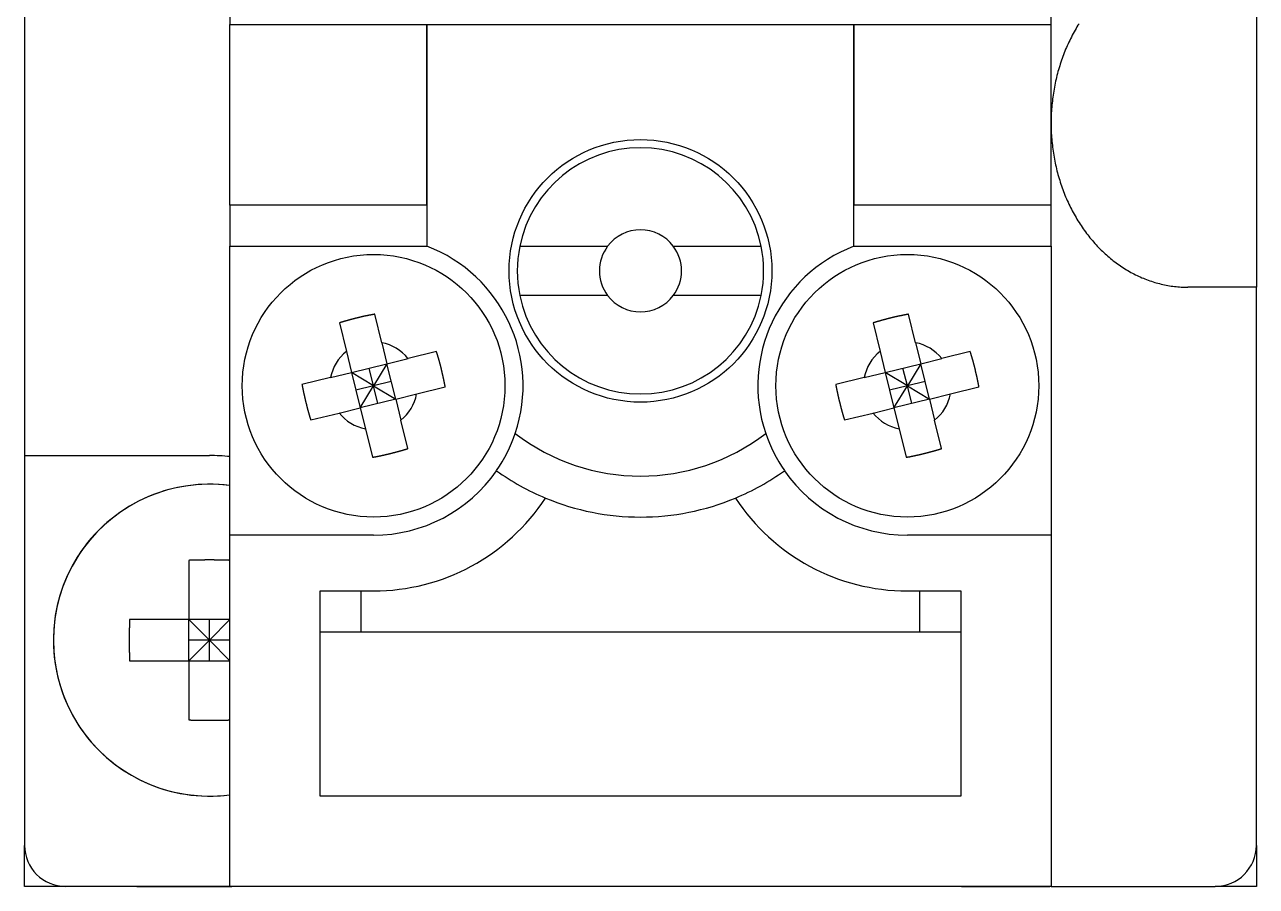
# Model space of a CAD drawing. Extents: x 83 to 239, y 31 to 153.
# Drawn here: x 224.44 to 239.44, y 88.26 to 98.76 of the extents above; entities that cross this region are included whole.
import ezdxf

# ---------------------------------------------------------------- set-up
doc = ezdxf.new("R2010")
doc.units = 0
doc.layers.get('0').update_dxf_attribs({"linetype": 'CONTINUOUS'})

msp = doc.modelspace()

# ---------------------------------------------------------------- linework, layer by layer
at = {"color": 7, "linetype": 'CONTINUOUS'}
for p, q in [((226.937, 115.763), (226.937, 98.763)), ((236.937, 98.763), (236.937, 115.763)), ((224.437, 115.263), (224.437, 93.513)), ((239.437, 99.563), (239.437, 95.563)), ((226.937, 96.563), (226.937, 98.763)), ((226.937, 98.763), (236.937, 98.763)), ((229.337, 96.563), (229.337, 98.763)), ((229.337, 98.763), (229.337, 96.063)), ((234.537, 98.763), (234.537, 96.563)), ((234.537, 96.063), (234.537, 98.763)), ((236.937, 96.563), (236.937, 98.763)), ((229.337, 96.563), (226.937, 96.563)), ((226.937, 96.563), (226.937, 96.063)), ((236.937, 96.563), (234.537, 96.563)), ((236.937, 96.063), (236.937, 96.563)), ((226.937, 92.543), (226.937, 96.063)), ((226.937, 96.063), (229.337, 96.063)), ((230.468, 96.063), (231.537, 96.063)), ((232.337, 96.063), (233.407, 96.063)), ((234.537, 96.063), (236.937, 96.063)), ((236.937, 96.063), (236.937, 92.543)), ((239.437, 95.563), (238.604, 95.563)), ((239.437, 88.763), (239.437, 95.563)), ((231.537, 95.463), (230.468, 95.463)), ((233.407, 95.463), (232.337, 95.463)), ((228.27, 95.129), (228.356, 94.782)), ((228.788, 94.888), (228.702, 95.235)), ((234.77, 95.129), (234.856, 94.782)), ((235.288, 94.888), (235.202, 95.235)), ((228.788, 94.888), (228.85, 94.632)), ((235.288, 94.888), (235.35, 94.632)), ((228.356, 94.782), (228.418, 94.526)), ((228.85, 94.632), (229.106, 94.695)), ((229.453, 94.78), (229.106, 94.695)), ((234.856, 94.782), (234.918, 94.526)), ((235.35, 94.632), (235.606, 94.695)), ((235.953, 94.78), (235.606, 94.695)), ((228.163, 94.464), (228.418, 94.526)), ((228.418, 94.526), (228.85, 94.632)), ((228.418, 94.526), (228.524, 94.094)), ((228.687, 94.363), (228.418, 94.526)), ((228.687, 94.363), (228.634, 94.579)), ((228.85, 94.632), (228.687, 94.363)), ((228.956, 94.2), (228.85, 94.632)), ((234.663, 94.464), (234.918, 94.526)), ((234.918, 94.526), (235.35, 94.632)), ((234.918, 94.526), (235.024, 94.094)), ((235.187, 94.363), (234.918, 94.526)), ((235.187, 94.363), (235.134, 94.579)), ((235.35, 94.632), (235.187, 94.363)), ((235.456, 94.2), (235.35, 94.632)), ((228.163, 94.464), (227.815, 94.378)), ((228.687, 94.363), (228.471, 94.31)), ((228.524, 94.094), (228.687, 94.363)), ((228.903, 94.416), (228.687, 94.363)), ((228.74, 94.147), (228.687, 94.363)), ((228.687, 94.363), (228.956, 94.2)), ((234.663, 94.464), (234.315, 94.378)), ((235.187, 94.363), (234.971, 94.31)), ((235.024, 94.094), (235.187, 94.363)), ((235.403, 94.416), (235.187, 94.363)), ((235.187, 94.363), (235.456, 94.2)), ((235.24, 94.147), (235.187, 94.363)), ((228.956, 94.2), (228.524, 94.094)), ((228.956, 94.2), (229.212, 94.263)), ((228.956, 94.2), (229.019, 93.945)), ((229.212, 94.263), (229.559, 94.348)), ((235.456, 94.2), (235.024, 94.094)), ((235.456, 94.2), (235.712, 94.263)), ((235.456, 94.2), (235.519, 93.945)), ((235.712, 94.263), (236.059, 94.348)), ((228.269, 94.031), (228.524, 94.094)), ((228.524, 94.094), (228.587, 93.839)), ((234.769, 94.031), (235.024, 94.094)), ((235.024, 94.094), (235.087, 93.839)), ((227.921, 93.946), (228.269, 94.031)), ((229.104, 93.597), (229.019, 93.945)), ((234.421, 93.946), (234.769, 94.031)), ((235.604, 93.597), (235.519, 93.945)), ((228.587, 93.839), (228.672, 93.491)), ((235.087, 93.839), (235.172, 93.491)), ((224.437, 93.513), (224.437, 88.763)), ((224.437, 93.513), (226.687, 93.513)), ((226.937, 88.263), (226.937, 92.543)), ((228.687, 92.543), (226.937, 92.543)), ((236.937, 92.543), (235.187, 92.543)), ((236.937, 92.543), (236.937, 88.263)), ((226.435, 92.235), (226.435, 91.516)), ((228.037, 91.863), (228.687, 91.863)), ((228.037, 89.363), (228.037, 91.863)), ((228.537, 91.363), (228.537, 91.863)), ((235.187, 91.863), (235.837, 91.863)), ((235.337, 91.863), (235.337, 91.363)), ((235.837, 91.863), (235.837, 89.363)), ((226.435, 91.516), (225.716, 91.516)), ((226.435, 91.011), (226.435, 91.516)), ((226.937, 91.516), (226.435, 91.516)), ((226.435, 91.516), (226.687, 91.263)), ((226.687, 91.263), (226.687, 91.516)), ((226.937, 91.513), (226.687, 91.263)), ((228.037, 91.363), (235.837, 91.363)), ((226.687, 91.263), (226.435, 91.011)), ((226.687, 91.263), (226.435, 91.263)), ((226.687, 91.011), (226.687, 91.263)), ((226.937, 91.013), (226.687, 91.263)), ((226.937, 91.263), (226.687, 91.263)), ((225.716, 91.011), (226.435, 91.011)), ((226.435, 91.011), (226.937, 91.011)), ((226.435, 91.011), (226.435, 90.291)), ((235.837, 89.363), (228.037, 89.363)), ((224.437, 88.263), (224.437, 88.763)), ((239.437, 88.763), (239.437, 88.263)), ((224.937, 88.263), (224.437, 88.263)), ((226.937, 88.263), (224.937, 88.263)), ((225.803, 88.263), (226.367, 88.263)), ((225.839, 88.263), (225.901, 88.263)), ((225.901, 88.263), (226.366, 88.263)), ((226.366, 88.263), (226.847, 88.263)), ((226.367, 88.263), (226.961, 88.263)), ((226.847, 88.263), (226.917, 88.263)), ((236.937, 88.263), (226.937, 88.263)), ((235.848, 88.263), (235.91, 88.263)), ((235.91, 88.263), (236.373, 88.263)), ((236.373, 88.263), (236.852, 88.263)), ((236.852, 88.263), (236.922, 88.263)), ((236.937, 88.263), (238.937, 88.263)), ((239.437, 88.263), (238.937, 88.263))]:
    msp.add_line(p, q, dxfattribs=at)
for points in [[(237.278, 98.774, 0), (237.265, 98.755, 0), (237.253, 98.735, 0), (237.241, 98.715, 0), (237.23, 98.695, 0), (237.218, 98.674, 0), (237.207, 98.654, 0), (237.196, 98.633, 0), (237.185, 98.612, 0), (237.174, 98.591, 0), (237.164, 98.57, 0), (237.154, 98.549, 0), (237.144, 98.528, 0), (237.134, 98.506, 0), (237.125, 98.484, 0), (237.115, 98.463, 0), (237.106, 98.441, 0), (237.097, 98.418, 0), (237.089, 98.396, 0), (237.08, 98.374, 0), (237.072, 98.351, 0), (237.064, 98.329, 0), (237.057, 98.306, 0), (237.049, 98.283, 0), (237.042, 98.26, 0), (237.035, 98.237, 0), (237.028, 98.214, 0), (237.021, 98.191, 0), (237.015, 98.167, 0), (237.009, 98.144, 0), (237.003, 98.12, 0), (236.998, 98.097, 0), (236.992, 98.073, 0), (236.987, 98.049, 0), (236.982, 98.025, 0), (236.978, 98.001, 0), (236.973, 97.978, 0), (236.969, 97.953, 0), (236.966, 97.929, 0), (236.962, 97.905, 0), (236.959, 97.881, 0), (236.955, 97.857, 0), (236.953, 97.832, 0), (236.95, 97.808, 0), (236.948, 97.784, 0), (236.945, 97.759, 0), (236.943, 97.735, 0), (236.942, 97.71, 0), (236.94, 97.686, 0), (236.939, 97.661, 0), (236.938, 97.637, 0), (236.938, 97.612, 0), (236.937, 97.588, 0), (236.937, 97.563, 0)], [(236.937, 97.563, 0), (236.937, 97.539, 0), (236.938, 97.514, 0), (236.938, 97.49, 0), (236.939, 97.465, 0), (236.94, 97.441, 0), (236.942, 97.416, 0), (236.943, 97.392, 0), (236.945, 97.367, 0), (236.948, 97.343, 0), (236.95, 97.318, 0), (236.953, 97.294, 0), (236.955, 97.27, 0), (236.959, 97.246, 0), (236.962, 97.221, 0), (236.966, 97.197, 0), (236.969, 97.173, 0), (236.973, 97.149, 0), (236.978, 97.125, 0), (236.982, 97.101, 0), (236.987, 97.077, 0), (236.992, 97.053, 0), (236.998, 97.03, 0), (237.003, 97.006, 0), (237.009, 96.983, 0), (237.015, 96.959, 0), (237.021, 96.936, 0), (237.028, 96.913, 0), (237.035, 96.889, 0), (237.042, 96.866, 0), (237.049, 96.843, 0), (237.057, 96.821, 0), (237.064, 96.798, 0), (237.072, 96.775, 0), (237.08, 96.753, 0), (237.089, 96.73, 0), (237.097, 96.708, 0), (237.106, 96.686, 0), (237.115, 96.664, 0), (237.125, 96.642, 0), (237.134, 96.62, 0), (237.144, 96.599, 0), (237.154, 96.577, 0), (237.164, 96.556, 0), (237.174, 96.535, 0), (237.185, 96.514, 0), (237.196, 96.493, 0), (237.207, 96.473, 0), (237.218, 96.452, 0), (237.23, 96.432, 0), (237.241, 96.412, 0), (237.253, 96.392, 0), (237.265, 96.372, 0), (237.278, 96.352, 0), (237.29, 96.333, 0), (237.303, 96.314, 0), (237.316, 96.294, 0), (237.329, 96.276, 0), (237.342, 96.257, 0), (237.355, 96.238, 0), (237.369, 96.22, 0), (237.383, 96.202, 0), (237.397, 96.184, 0), (237.411, 96.166, 0), (237.426, 96.149, 0), (237.44, 96.132, 0), (237.455, 96.115, 0), (237.47, 96.098, 0), (237.485, 96.081, 0), (237.5, 96.065, 0), (237.515, 96.049, 0), (237.531, 96.033, 0), (237.547, 96.017, 0), (237.563, 96.002, 0), (237.579, 95.987, 0), (237.595, 95.972, 0), (237.611, 95.957, 0), (237.628, 95.942, 0), (237.644, 95.928, 0), (237.661, 95.914, 0), (237.678, 95.9, 0), (237.695, 95.887, 0), (237.712, 95.874, 0), (237.73, 95.861, 0), (237.747, 95.848, 0), (237.765, 95.835, 0), (237.783, 95.823, 0), (237.8, 95.811, 0), (237.818, 95.799, 0), (237.836, 95.788, 0), (237.855, 95.777, 0), (237.873, 95.766, 0), (237.891, 95.755, 0), (237.91, 95.745, 0), (237.929, 95.735, 0), (237.947, 95.725, 0), (237.966, 95.716, 0), (237.985, 95.706, 0), (238.004, 95.697, 0), (238.023, 95.689, 0), (238.043, 95.68, 0), (238.062, 95.672, 0), (238.081, 95.664, 0), (238.101, 95.657, 0), (238.12, 95.649, 0), (238.14, 95.642, 0), (238.159, 95.636, 0), (238.179, 95.629, 0), (238.199, 95.623, 0), (238.219, 95.617, 0), (238.239, 95.612, 0), (238.259, 95.607, 0), (238.279, 95.602, 0), (238.299, 95.597, 0), (238.319, 95.593, 0), (238.339, 95.589, 0), (238.359, 95.585, 0), (238.38, 95.581, 0), (238.4, 95.578, 0), (238.42, 95.575, 0), (238.441, 95.573, 0), (238.461, 95.571, 0), (238.481, 95.569, 0), (238.502, 95.567, 0), (238.522, 95.566, 0), (238.543, 95.565, 0), (238.563, 95.564, 0), (238.584, 95.563, 0), (238.604, 95.563, 0)], [(228.703, 95.235, 0), (228.7, 95.235, 0), (228.696, 95.234, 0), (228.693, 95.234, 0), (228.689, 95.233, 0), (228.686, 95.232, 0), (228.683, 95.232, 0), (228.679, 95.231, 0), (228.676, 95.23, 0), (228.672, 95.23, 0), (228.669, 95.229, 0), (228.665, 95.228, 0), (228.662, 95.228, 0), (228.659, 95.227, 0), (228.655, 95.226, 0), (228.652, 95.226, 0), (228.648, 95.225, 0), (228.645, 95.224, 0), (228.642, 95.224, 0), (228.638, 95.223, 0), (228.635, 95.222, 0), (228.631, 95.222, 0), (228.628, 95.221, 0), (228.624, 95.22, 0), (228.621, 95.219, 0), (228.618, 95.219, 0), (228.614, 95.218, 0), (228.611, 95.217, 0), (228.607, 95.217, 0), (228.604, 95.216, 0), (228.601, 95.215, 0), (228.597, 95.215, 0), (228.594, 95.214, 0), (228.59, 95.213, 0), (228.587, 95.212, 0), (228.584, 95.212, 0), (228.58, 95.211, 0), (228.577, 95.21, 0), (228.573, 95.209, 0), (228.57, 95.209, 0), (228.567, 95.208, 0), (228.563, 95.207, 0), (228.56, 95.206, 0), (228.556, 95.206, 0), (228.553, 95.205, 0), (228.55, 95.204, 0), (228.546, 95.203, 0), (228.543, 95.203, 0), (228.539, 95.202, 0), (228.536, 95.201, 0), (228.533, 95.2, 0), (228.529, 95.199, 0), (228.526, 95.199, 0), (228.522, 95.198, 0), (228.519, 95.197, 0), (228.516, 95.196, 0), (228.512, 95.195, 0), (228.509, 95.195, 0), (228.505, 95.194, 0), (228.502, 95.193, 0), (228.499, 95.192, 0), (228.495, 95.191, 0), (228.492, 95.191, 0), (228.488, 95.19, 0), (228.485, 95.189, 0), (228.482, 95.188, 0), (228.478, 95.187, 0), (228.475, 95.186, 0), (228.472, 95.186, 0), (228.468, 95.185, 0), (228.465, 95.184, 0), (228.461, 95.183, 0), (228.458, 95.182, 0), (228.455, 95.181, 0), (228.451, 95.18, 0), (228.448, 95.18, 0), (228.444, 95.179, 0), (228.441, 95.178, 0), (228.438, 95.177, 0), (228.434, 95.176, 0), (228.431, 95.175, 0), (228.428, 95.174, 0), (228.424, 95.173, 0), (228.421, 95.172, 0), (228.418, 95.172, 0), (228.414, 95.171, 0), (228.411, 95.17, 0), (228.407, 95.169, 0), (228.404, 95.168, 0), (228.401, 95.167, 0), (228.397, 95.166, 0), (228.394, 95.165, 0), (228.391, 95.164, 0), (228.387, 95.163, 0), (228.384, 95.162, 0), (228.381, 95.162, 0), (228.377, 95.161, 0), (228.374, 95.16, 0), (228.37, 95.159, 0), (228.367, 95.158, 0), (228.364, 95.157, 0), (228.36, 95.156, 0), (228.357, 95.155, 0), (228.354, 95.154, 0), (228.35, 95.153, 0), (228.347, 95.152, 0), (228.344, 95.151, 0), (228.34, 95.15, 0), (228.337, 95.149, 0), (228.334, 95.148, 0), (228.33, 95.147, 0), (228.327, 95.146, 0), (228.324, 95.145, 0), (228.32, 95.144, 0), (228.317, 95.143, 0), (228.314, 95.142, 0), (228.31, 95.141, 0), (228.307, 95.14, 0), (228.304, 95.139, 0), (228.3, 95.138, 0), (228.297, 95.137, 0), (228.294, 95.136, 0), (228.29, 95.135, 0), (228.287, 95.134, 0), (228.284, 95.133, 0), (228.28, 95.132, 0), (228.277, 95.131, 0), (228.274, 95.13, 0), (228.27, 95.129, 0)], [(235.203, 95.235, 0), (235.2, 95.235, 0), (235.196, 95.234, 0), (235.193, 95.234, 0), (235.189, 95.233, 0), (235.186, 95.232, 0), (235.183, 95.232, 0), (235.179, 95.231, 0), (235.176, 95.23, 0), (235.172, 95.23, 0), (235.169, 95.229, 0), (235.165, 95.228, 0), (235.162, 95.228, 0), (235.159, 95.227, 0), (235.155, 95.226, 0), (235.152, 95.226, 0), (235.148, 95.225, 0), (235.145, 95.224, 0), (235.142, 95.224, 0), (235.138, 95.223, 0), (235.135, 95.222, 0), (235.131, 95.222, 0), (235.128, 95.221, 0), (235.124, 95.22, 0), (235.121, 95.219, 0), (235.118, 95.219, 0), (235.114, 95.218, 0), (235.111, 95.217, 0), (235.107, 95.217, 0), (235.104, 95.216, 0), (235.101, 95.215, 0), (235.097, 95.215, 0), (235.094, 95.214, 0), (235.09, 95.213, 0), (235.087, 95.212, 0), (235.084, 95.212, 0), (235.08, 95.211, 0), (235.077, 95.21, 0), (235.073, 95.209, 0), (235.07, 95.209, 0), (235.067, 95.208, 0), (235.063, 95.207, 0), (235.06, 95.206, 0), (235.056, 95.206, 0), (235.053, 95.205, 0), (235.05, 95.204, 0), (235.046, 95.203, 0), (235.043, 95.203, 0), (235.039, 95.202, 0), (235.036, 95.201, 0), (235.033, 95.2, 0), (235.029, 95.199, 0), (235.026, 95.199, 0), (235.022, 95.198, 0), (235.019, 95.197, 0), (235.016, 95.196, 0), (235.012, 95.195, 0), (235.009, 95.195, 0), (235.005, 95.194, 0), (235.002, 95.193, 0), (234.999, 95.192, 0), (234.995, 95.191, 0), (234.992, 95.191, 0), (234.988, 95.19, 0), (234.985, 95.189, 0), (234.982, 95.188, 0), (234.978, 95.187, 0), (234.975, 95.186, 0), (234.972, 95.186, 0), (234.968, 95.185, 0), (234.965, 95.184, 0), (234.961, 95.183, 0), (234.958, 95.182, 0), (234.955, 95.181, 0), (234.951, 95.18, 0), (234.948, 95.18, 0), (234.944, 95.179, 0), (234.941, 95.178, 0), (234.938, 95.177, 0), (234.934, 95.176, 0), (234.931, 95.175, 0), (234.928, 95.174, 0), (234.924, 95.173, 0), (234.921, 95.172, 0), (234.918, 95.172, 0), (234.914, 95.171, 0), (234.911, 95.17, 0), (234.907, 95.169, 0), (234.904, 95.168, 0), (234.901, 95.167, 0), (234.897, 95.166, 0), (234.894, 95.165, 0), (234.891, 95.164, 0), (234.887, 95.163, 0), (234.884, 95.162, 0), (234.881, 95.162, 0), (234.877, 95.161, 0), (234.874, 95.16, 0), (234.87, 95.159, 0), (234.867, 95.158, 0), (234.864, 95.157, 0), (234.86, 95.156, 0), (234.857, 95.155, 0), (234.854, 95.154, 0), (234.85, 95.153, 0), (234.847, 95.152, 0), (234.844, 95.151, 0), (234.84, 95.15, 0), (234.837, 95.149, 0), (234.834, 95.148, 0), (234.83, 95.147, 0), (234.827, 95.146, 0), (234.824, 95.145, 0), (234.82, 95.144, 0), (234.817, 95.143, 0), (234.814, 95.142, 0), (234.81, 95.141, 0), (234.807, 95.14, 0), (234.804, 95.139, 0), (234.8, 95.138, 0), (234.797, 95.137, 0), (234.794, 95.136, 0), (234.79, 95.135, 0), (234.787, 95.134, 0), (234.784, 95.133, 0), (234.78, 95.132, 0), (234.777, 95.131, 0), (234.774, 95.13, 0), (234.77, 95.129, 0)], [(229.559, 94.347, 0), (229.559, 94.351, 0), (229.558, 94.354, 0), (229.558, 94.358, 0), (229.557, 94.361, 0), (229.556, 94.365, 0), (229.556, 94.368, 0), (229.555, 94.371, 0), (229.554, 94.375, 0), (229.554, 94.378, 0), (229.553, 94.382, 0), (229.552, 94.385, 0), (229.552, 94.389, 0), (229.551, 94.392, 0), (229.55, 94.395, 0), (229.55, 94.399, 0), (229.549, 94.402, 0), (229.548, 94.406, 0), (229.548, 94.409, 0), (229.547, 94.412, 0), (229.546, 94.416, 0), (229.546, 94.419, 0), (229.545, 94.423, 0), (229.544, 94.426, 0), (229.544, 94.43, 0), (229.543, 94.433, 0), (229.542, 94.436, 0), (229.541, 94.44, 0), (229.541, 94.443, 0), (229.54, 94.447, 0), (229.539, 94.45, 0), (229.539, 94.453, 0), (229.538, 94.457, 0), (229.537, 94.46, 0), (229.536, 94.464, 0), (229.536, 94.467, 0), (229.535, 94.47, 0), (229.534, 94.474, 0), (229.533, 94.477, 0), (229.533, 94.481, 0), (229.532, 94.484, 0), (229.531, 94.487, 0), (229.53, 94.491, 0), (229.53, 94.494, 0), (229.529, 94.498, 0), (229.528, 94.501, 0), (229.527, 94.504, 0), (229.527, 94.508, 0), (229.526, 94.511, 0), (229.525, 94.515, 0), (229.524, 94.518, 0), (229.523, 94.521, 0), (229.523, 94.525, 0), (229.522, 94.528, 0), (229.521, 94.532, 0), (229.52, 94.535, 0), (229.519, 94.538, 0), (229.519, 94.542, 0), (229.518, 94.545, 0), (229.517, 94.549, 0), (229.516, 94.552, 0), (229.515, 94.555, 0), (229.515, 94.559, 0), (229.514, 94.562, 0), (229.513, 94.566, 0), (229.512, 94.569, 0), (229.511, 94.572, 0), (229.51, 94.576, 0), (229.51, 94.579, 0), (229.509, 94.582, 0), (229.508, 94.586, 0), (229.507, 94.589, 0), (229.506, 94.593, 0), (229.505, 94.596, 0), (229.504, 94.599, 0), (229.504, 94.603, 0), (229.503, 94.606, 0), (229.502, 94.609, 0), (229.501, 94.613, 0), (229.5, 94.616, 0), (229.499, 94.62, 0), (229.498, 94.623, 0), (229.497, 94.626, 0), (229.497, 94.63, 0), (229.496, 94.633, 0), (229.495, 94.636, 0), (229.494, 94.64, 0), (229.493, 94.643, 0), (229.492, 94.647, 0), (229.491, 94.65, 0), (229.49, 94.653, 0), (229.489, 94.657, 0), (229.488, 94.66, 0), (229.488, 94.663, 0), (229.487, 94.667, 0), (229.486, 94.67, 0), (229.485, 94.673, 0), (229.484, 94.677, 0), (229.483, 94.68, 0), (229.482, 94.683, 0), (229.481, 94.687, 0), (229.48, 94.69, 0), (229.479, 94.694, 0), (229.478, 94.697, 0), (229.477, 94.7, 0), (229.476, 94.704, 0), (229.475, 94.707, 0), (229.474, 94.71, 0), (229.473, 94.714, 0), (229.472, 94.717, 0), (229.471, 94.72, 0), (229.47, 94.724, 0), (229.469, 94.727, 0), (229.468, 94.73, 0), (229.467, 94.734, 0), (229.466, 94.737, 0), (229.465, 94.74, 0), (229.464, 94.744, 0), (229.463, 94.747, 0), (229.462, 94.75, 0), (229.461, 94.754, 0), (229.46, 94.757, 0), (229.459, 94.76, 0), (229.458, 94.764, 0), (229.457, 94.767, 0), (229.456, 94.77, 0), (229.455, 94.774, 0), (229.454, 94.777, 0), (229.453, 94.78, 0)], [(236.059, 94.347, 0), (236.059, 94.351, 0), (236.058, 94.354, 0), (236.058, 94.358, 0), (236.057, 94.361, 0), (236.056, 94.365, 0), (236.056, 94.368, 0), (236.055, 94.371, 0), (236.054, 94.375, 0), (236.054, 94.378, 0), (236.053, 94.382, 0), (236.052, 94.385, 0), (236.052, 94.389, 0), (236.051, 94.392, 0), (236.05, 94.395, 0), (236.05, 94.399, 0), (236.049, 94.402, 0), (236.048, 94.406, 0), (236.048, 94.409, 0), (236.047, 94.412, 0), (236.046, 94.416, 0), (236.046, 94.419, 0), (236.045, 94.423, 0), (236.044, 94.426, 0), (236.044, 94.43, 0), (236.043, 94.433, 0), (236.042, 94.436, 0), (236.041, 94.44, 0), (236.041, 94.443, 0), (236.04, 94.447, 0), (236.039, 94.45, 0), (236.039, 94.453, 0), (236.038, 94.457, 0), (236.037, 94.46, 0), (236.036, 94.464, 0), (236.036, 94.467, 0), (236.035, 94.47, 0), (236.034, 94.474, 0), (236.033, 94.477, 0), (236.033, 94.481, 0), (236.032, 94.484, 0), (236.031, 94.487, 0), (236.03, 94.491, 0), (236.03, 94.494, 0), (236.029, 94.498, 0), (236.028, 94.501, 0), (236.027, 94.504, 0), (236.027, 94.508, 0), (236.026, 94.511, 0), (236.025, 94.515, 0), (236.024, 94.518, 0), (236.023, 94.521, 0), (236.023, 94.525, 0), (236.022, 94.528, 0), (236.021, 94.532, 0), (236.02, 94.535, 0), (236.019, 94.538, 0), (236.019, 94.542, 0), (236.018, 94.545, 0), (236.017, 94.549, 0), (236.016, 94.552, 0), (236.015, 94.555, 0), (236.015, 94.559, 0), (236.014, 94.562, 0), (236.013, 94.566, 0), (236.012, 94.569, 0), (236.011, 94.572, 0), (236.01, 94.576, 0), (236.01, 94.579, 0), (236.009, 94.582, 0), (236.008, 94.586, 0), (236.007, 94.589, 0), (236.006, 94.593, 0), (236.005, 94.596, 0), (236.004, 94.599, 0), (236.004, 94.603, 0), (236.003, 94.606, 0), (236.002, 94.609, 0), (236.001, 94.613, 0), (236, 94.616, 0), (235.999, 94.62, 0), (235.998, 94.623, 0), (235.997, 94.626, 0), (235.997, 94.63, 0), (235.996, 94.633, 0), (235.995, 94.636, 0), (235.994, 94.64, 0), (235.993, 94.643, 0), (235.992, 94.647, 0), (235.991, 94.65, 0), (235.99, 94.653, 0), (235.989, 94.657, 0), (235.988, 94.66, 0), (235.988, 94.663, 0), (235.987, 94.667, 0), (235.986, 94.67, 0), (235.985, 94.673, 0), (235.984, 94.677, 0), (235.983, 94.68, 0), (235.982, 94.683, 0), (235.981, 94.687, 0), (235.98, 94.69, 0), (235.979, 94.694, 0), (235.978, 94.697, 0), (235.977, 94.7, 0), (235.976, 94.704, 0), (235.975, 94.707, 0), (235.974, 94.71, 0), (235.973, 94.714, 0), (235.972, 94.717, 0), (235.971, 94.72, 0), (235.97, 94.724, 0), (235.969, 94.727, 0), (235.968, 94.73, 0), (235.967, 94.734, 0), (235.966, 94.737, 0), (235.965, 94.74, 0), (235.964, 94.744, 0), (235.963, 94.747, 0), (235.962, 94.75, 0), (235.961, 94.754, 0), (235.96, 94.757, 0), (235.959, 94.76, 0), (235.958, 94.764, 0), (235.957, 94.767, 0), (235.956, 94.77, 0), (235.955, 94.774, 0), (235.954, 94.777, 0), (235.953, 94.78, 0)], [(227.815, 94.379, 0), (227.816, 94.376, 0), (227.816, 94.372, 0), (227.817, 94.369, 0), (227.818, 94.365, 0), (227.818, 94.362, 0), (227.819, 94.358, 0), (227.82, 94.355, 0), (227.82, 94.352, 0), (227.821, 94.348, 0), (227.822, 94.345, 0), (227.822, 94.341, 0), (227.823, 94.338, 0), (227.824, 94.335, 0), (227.824, 94.331, 0), (227.825, 94.328, 0), (227.826, 94.324, 0), (227.826, 94.321, 0), (227.827, 94.317, 0), (227.828, 94.314, 0), (227.828, 94.311, 0), (227.829, 94.307, 0), (227.83, 94.304, 0), (227.83, 94.3, 0), (227.831, 94.297, 0), (227.832, 94.293, 0), (227.833, 94.29, 0), (227.833, 94.287, 0), (227.834, 94.283, 0), (227.835, 94.28, 0), (227.835, 94.276, 0), (227.836, 94.273, 0), (227.837, 94.27, 0), (227.838, 94.266, 0), (227.838, 94.263, 0), (227.839, 94.259, 0), (227.84, 94.256, 0), (227.841, 94.253, 0), (227.841, 94.249, 0), (227.842, 94.246, 0), (227.843, 94.242, 0), (227.844, 94.239, 0), (227.844, 94.236, 0), (227.845, 94.232, 0), (227.846, 94.229, 0), (227.847, 94.225, 0), (227.847, 94.222, 0), (227.848, 94.219, 0), (227.849, 94.215, 0), (227.85, 94.212, 0), (227.85, 94.208, 0), (227.851, 94.205, 0), (227.852, 94.202, 0), (227.853, 94.198, 0), (227.854, 94.195, 0), (227.854, 94.192, 0), (227.855, 94.188, 0), (227.856, 94.185, 0), (227.857, 94.181, 0), (227.858, 94.178, 0), (227.858, 94.174, 0), (227.859, 94.171, 0), (227.86, 94.168, 0), (227.861, 94.164, 0), (227.862, 94.161, 0), (227.863, 94.158, 0), (227.863, 94.154, 0), (227.864, 94.151, 0), (227.865, 94.147, 0), (227.866, 94.144, 0), (227.867, 94.141, 0), (227.868, 94.137, 0), (227.869, 94.134, 0), (227.869, 94.13, 0), (227.87, 94.127, 0), (227.871, 94.124, 0), (227.872, 94.12, 0), (227.873, 94.117, 0), (227.874, 94.114, 0), (227.875, 94.11, 0), (227.875, 94.107, 0), (227.876, 94.103, 0), (227.877, 94.1, 0), (227.878, 94.097, 0), (227.879, 94.093, 0), (227.88, 94.09, 0), (227.881, 94.087, 0), (227.882, 94.083, 0), (227.883, 94.08, 0), (227.884, 94.077, 0), (227.884, 94.073, 0), (227.885, 94.07, 0), (227.886, 94.067, 0), (227.887, 94.063, 0), (227.888, 94.06, 0), (227.889, 94.056, 0), (227.89, 94.053, 0), (227.891, 94.05, 0), (227.892, 94.046, 0), (227.893, 94.043, 0), (227.894, 94.04, 0), (227.895, 94.036, 0), (227.896, 94.033, 0), (227.897, 94.03, 0), (227.898, 94.026, 0), (227.898, 94.023, 0), (227.899, 94.019, 0), (227.9, 94.016, 0), (227.901, 94.013, 0), (227.902, 94.01, 0), (227.903, 94.006, 0), (227.904, 94.003, 0), (227.905, 93.999, 0), (227.906, 93.996, 0), (227.907, 93.993, 0), (227.908, 93.989, 0), (227.909, 93.986, 0), (227.91, 93.983, 0), (227.911, 93.979, 0), (227.912, 93.976, 0), (227.913, 93.973, 0), (227.914, 93.969, 0), (227.915, 93.966, 0), (227.916, 93.963, 0), (227.917, 93.96, 0), (227.918, 93.956, 0), (227.919, 93.953, 0), (227.92, 93.95, 0), (227.921, 93.946, 0)], [(234.315, 94.379, 0), (234.316, 94.376, 0), (234.316, 94.372, 0), (234.317, 94.369, 0), (234.318, 94.365, 0), (234.318, 94.362, 0), (234.319, 94.358, 0), (234.32, 94.355, 0), (234.32, 94.352, 0), (234.321, 94.348, 0), (234.322, 94.345, 0), (234.322, 94.341, 0), (234.323, 94.338, 0), (234.324, 94.335, 0), (234.324, 94.331, 0), (234.325, 94.328, 0), (234.326, 94.324, 0), (234.326, 94.321, 0), (234.327, 94.317, 0), (234.328, 94.314, 0), (234.328, 94.311, 0), (234.329, 94.307, 0), (234.33, 94.304, 0), (234.33, 94.3, 0), (234.331, 94.297, 0), (234.332, 94.293, 0), (234.333, 94.29, 0), (234.333, 94.287, 0), (234.334, 94.283, 0), (234.335, 94.28, 0), (234.335, 94.276, 0), (234.336, 94.273, 0), (234.337, 94.27, 0), (234.338, 94.266, 0), (234.338, 94.263, 0), (234.339, 94.259, 0), (234.34, 94.256, 0), (234.341, 94.253, 0), (234.341, 94.249, 0), (234.342, 94.246, 0), (234.343, 94.242, 0), (234.344, 94.239, 0), (234.344, 94.236, 0), (234.345, 94.232, 0), (234.346, 94.229, 0), (234.347, 94.225, 0), (234.347, 94.222, 0), (234.348, 94.219, 0), (234.349, 94.215, 0), (234.35, 94.212, 0), (234.35, 94.208, 0), (234.351, 94.205, 0), (234.352, 94.202, 0), (234.353, 94.198, 0), (234.354, 94.195, 0), (234.354, 94.192, 0), (234.355, 94.188, 0), (234.356, 94.185, 0), (234.357, 94.181, 0), (234.358, 94.178, 0), (234.358, 94.174, 0), (234.359, 94.171, 0), (234.36, 94.168, 0), (234.361, 94.164, 0), (234.362, 94.161, 0), (234.363, 94.158, 0), (234.363, 94.154, 0), (234.364, 94.151, 0), (234.365, 94.147, 0), (234.366, 94.144, 0), (234.367, 94.141, 0), (234.368, 94.137, 0), (234.369, 94.134, 0), (234.369, 94.13, 0), (234.37, 94.127, 0), (234.371, 94.124, 0), (234.372, 94.12, 0), (234.373, 94.117, 0), (234.374, 94.114, 0), (234.375, 94.11, 0), (234.375, 94.107, 0), (234.376, 94.103, 0), (234.377, 94.1, 0), (234.378, 94.097, 0), (234.379, 94.093, 0), (234.38, 94.09, 0), (234.381, 94.087, 0), (234.382, 94.083, 0), (234.383, 94.08, 0), (234.384, 94.077, 0), (234.384, 94.073, 0), (234.385, 94.07, 0), (234.386, 94.067, 0), (234.387, 94.063, 0), (234.388, 94.06, 0), (234.389, 94.056, 0), (234.39, 94.053, 0), (234.391, 94.05, 0), (234.392, 94.046, 0), (234.393, 94.043, 0), (234.394, 94.04, 0), (234.395, 94.036, 0), (234.396, 94.033, 0), (234.397, 94.03, 0), (234.398, 94.026, 0), (234.398, 94.023, 0), (234.399, 94.019, 0), (234.4, 94.016, 0), (234.401, 94.013, 0), (234.402, 94.01, 0), (234.403, 94.006, 0), (234.404, 94.003, 0), (234.405, 93.999, 0), (234.406, 93.996, 0), (234.407, 93.993, 0), (234.408, 93.989, 0), (234.409, 93.986, 0), (234.41, 93.983, 0), (234.411, 93.979, 0), (234.412, 93.976, 0), (234.413, 93.973, 0), (234.414, 93.969, 0), (234.415, 93.966, 0), (234.416, 93.963, 0), (234.417, 93.96, 0), (234.418, 93.956, 0), (234.419, 93.953, 0), (234.42, 93.95, 0), (234.421, 93.946, 0)], [(228.672, 93.491, 0), (228.675, 93.492, 0), (228.678, 93.492, 0), (228.682, 93.493, 0), (228.685, 93.494, 0), (228.689, 93.494, 0), (228.692, 93.495, 0), (228.696, 93.496, 0), (228.699, 93.496, 0), (228.702, 93.497, 0), (228.706, 93.498, 0), (228.709, 93.498, 0), (228.713, 93.499, 0), (228.716, 93.499, 0), (228.72, 93.5, 0), (228.723, 93.501, 0), (228.726, 93.501, 0), (228.73, 93.502, 0), (228.733, 93.503, 0), (228.737, 93.504, 0), (228.74, 93.504, 0), (228.743, 93.505, 0), (228.747, 93.506, 0), (228.75, 93.506, 0), (228.754, 93.507, 0), (228.757, 93.508, 0), (228.76, 93.508, 0), (228.764, 93.509, 0), (228.767, 93.51, 0), (228.771, 93.51, 0), (228.774, 93.511, 0), (228.778, 93.512, 0), (228.781, 93.513, 0), (228.784, 93.513, 0), (228.788, 93.514, 0), (228.791, 93.515, 0), (228.795, 93.516, 0), (228.798, 93.516, 0), (228.801, 93.517, 0), (228.805, 93.518, 0), (228.808, 93.519, 0), (228.812, 93.519, 0), (228.815, 93.52, 0), (228.818, 93.521, 0), (228.822, 93.522, 0), (228.825, 93.522, 0), (228.829, 93.523, 0), (228.832, 93.524, 0), (228.835, 93.525, 0), (228.839, 93.526, 0), (228.842, 93.526, 0), (228.846, 93.527, 0), (228.849, 93.528, 0), (228.852, 93.529, 0), (228.856, 93.529, 0), (228.859, 93.53, 0), (228.863, 93.531, 0), (228.866, 93.532, 0), (228.869, 93.533, 0), (228.873, 93.534, 0), (228.876, 93.534, 0), (228.879, 93.535, 0), (228.883, 93.536, 0), (228.886, 93.537, 0), (228.89, 93.538, 0), (228.893, 93.538, 0), (228.896, 93.539, 0), (228.9, 93.54, 0), (228.903, 93.541, 0), (228.907, 93.542, 0), (228.91, 93.543, 0), (228.913, 93.543, 0), (228.917, 93.544, 0), (228.92, 93.545, 0), (228.923, 93.546, 0), (228.927, 93.547, 0), (228.93, 93.548, 0), (228.934, 93.549, 0), (228.937, 93.55, 0), (228.94, 93.55, 0), (228.944, 93.551, 0), (228.947, 93.552, 0), (228.95, 93.553, 0), (228.954, 93.554, 0), (228.957, 93.555, 0), (228.961, 93.556, 0), (228.964, 93.557, 0), (228.967, 93.558, 0), (228.971, 93.558, 0), (228.974, 93.559, 0), (228.977, 93.56, 0), (228.981, 93.561, 0), (228.984, 93.562, 0), (228.987, 93.563, 0), (228.991, 93.564, 0), (228.994, 93.565, 0), (228.998, 93.566, 0), (229.001, 93.567, 0), (229.004, 93.568, 0), (229.008, 93.569, 0), (229.011, 93.57, 0), (229.014, 93.571, 0), (229.018, 93.572, 0), (229.021, 93.573, 0), (229.024, 93.573, 0), (229.028, 93.574, 0), (229.031, 93.575, 0), (229.034, 93.576, 0), (229.038, 93.577, 0), (229.041, 93.578, 0), (229.044, 93.579, 0), (229.048, 93.58, 0), (229.051, 93.581, 0), (229.054, 93.582, 0), (229.058, 93.583, 0), (229.061, 93.584, 0), (229.064, 93.585, 0), (229.068, 93.586, 0), (229.071, 93.587, 0), (229.074, 93.588, 0), (229.078, 93.589, 0), (229.081, 93.59, 0), (229.084, 93.591, 0), (229.088, 93.592, 0), (229.091, 93.593, 0), (229.094, 93.594, 0), (229.098, 93.595, 0), (229.101, 93.596, 0), (229.104, 93.597, 0)], [(235.172, 93.491, 0), (235.175, 93.492, 0), (235.178, 93.492, 0), (235.182, 93.493, 0), (235.185, 93.494, 0), (235.189, 93.494, 0), (235.192, 93.495, 0), (235.196, 93.496, 0), (235.199, 93.496, 0), (235.202, 93.497, 0), (235.206, 93.498, 0), (235.209, 93.498, 0), (235.213, 93.499, 0), (235.216, 93.499, 0), (235.22, 93.5, 0), (235.223, 93.501, 0), (235.226, 93.501, 0), (235.23, 93.502, 0), (235.233, 93.503, 0), (235.237, 93.504, 0), (235.24, 93.504, 0), (235.243, 93.505, 0), (235.247, 93.506, 0), (235.25, 93.506, 0), (235.254, 93.507, 0), (235.257, 93.508, 0), (235.26, 93.508, 0), (235.264, 93.509, 0), (235.267, 93.51, 0), (235.271, 93.51, 0), (235.274, 93.511, 0), (235.278, 93.512, 0), (235.281, 93.513, 0), (235.284, 93.513, 0), (235.288, 93.514, 0), (235.291, 93.515, 0), (235.295, 93.516, 0), (235.298, 93.516, 0), (235.301, 93.517, 0), (235.305, 93.518, 0), (235.308, 93.519, 0), (235.312, 93.519, 0), (235.315, 93.52, 0), (235.318, 93.521, 0), (235.322, 93.522, 0), (235.325, 93.522, 0), (235.329, 93.523, 0), (235.332, 93.524, 0), (235.335, 93.525, 0), (235.339, 93.526, 0), (235.342, 93.526, 0), (235.346, 93.527, 0), (235.349, 93.528, 0), (235.352, 93.529, 0), (235.356, 93.529, 0), (235.359, 93.53, 0), (235.363, 93.531, 0), (235.366, 93.532, 0), (235.369, 93.533, 0), (235.373, 93.534, 0), (235.376, 93.534, 0), (235.379, 93.535, 0), (235.383, 93.536, 0), (235.386, 93.537, 0), (235.39, 93.538, 0), (235.393, 93.538, 0), (235.396, 93.539, 0), (235.4, 93.54, 0), (235.403, 93.541, 0), (235.407, 93.542, 0), (235.41, 93.543, 0), (235.413, 93.543, 0), (235.417, 93.544, 0), (235.42, 93.545, 0), (235.423, 93.546, 0), (235.427, 93.547, 0), (235.43, 93.548, 0), (235.434, 93.549, 0), (235.437, 93.55, 0), (235.44, 93.55, 0), (235.444, 93.551, 0), (235.447, 93.552, 0), (235.45, 93.553, 0), (235.454, 93.554, 0), (235.457, 93.555, 0), (235.461, 93.556, 0), (235.464, 93.557, 0), (235.467, 93.558, 0), (235.471, 93.558, 0), (235.474, 93.559, 0), (235.477, 93.56, 0), (235.481, 93.561, 0), (235.484, 93.562, 0), (235.487, 93.563, 0), (235.491, 93.564, 0), (235.494, 93.565, 0), (235.498, 93.566, 0), (235.501, 93.567, 0), (235.504, 93.568, 0), (235.508, 93.569, 0), (235.511, 93.57, 0), (235.514, 93.571, 0), (235.518, 93.572, 0), (235.521, 93.573, 0), (235.524, 93.573, 0), (235.528, 93.574, 0), (235.531, 93.575, 0), (235.534, 93.576, 0), (235.538, 93.577, 0), (235.541, 93.578, 0), (235.544, 93.579, 0), (235.548, 93.58, 0), (235.551, 93.581, 0), (235.554, 93.582, 0), (235.558, 93.583, 0), (235.561, 93.584, 0), (235.564, 93.585, 0), (235.568, 93.586, 0), (235.571, 93.587, 0), (235.574, 93.588, 0), (235.578, 93.589, 0), (235.581, 93.59, 0), (235.584, 93.591, 0), (235.588, 93.592, 0), (235.591, 93.593, 0), (235.594, 93.594, 0), (235.598, 93.595, 0), (235.601, 93.596, 0), (235.604, 93.597, 0)], [(226.937, 92.235, 0), (226.933, 92.235, 0), (226.93, 92.235, 0), (226.926, 92.236, 0), (226.922, 92.236, 0), (226.918, 92.236, 0), (226.914, 92.236, 0), (226.91, 92.236, 0), (226.906, 92.236, 0), (226.902, 92.236, 0), (226.898, 92.237, 0), (226.894, 92.237, 0), (226.89, 92.237, 0), (226.886, 92.237, 0), (226.882, 92.237, 0), (226.879, 92.237, 0), (226.875, 92.237, 0), (226.871, 92.237, 0), (226.867, 92.237, 0), (226.863, 92.237, 0), (226.859, 92.238, 0), (226.855, 92.238, 0), (226.851, 92.238, 0), (226.847, 92.238, 0), (226.843, 92.238, 0), (226.839, 92.238, 0), (226.835, 92.238, 0), (226.831, 92.238, 0), (226.827, 92.238, 0), (226.824, 92.238, 0), (226.82, 92.238, 0), (226.816, 92.239, 0), (226.812, 92.239, 0), (226.808, 92.239, 0), (226.804, 92.239, 0), (226.8, 92.239, 0), (226.796, 92.239, 0), (226.792, 92.239, 0), (226.788, 92.239, 0), (226.784, 92.239, 0), (226.78, 92.239, 0), (226.776, 92.239, 0), (226.773, 92.239, 0), (226.769, 92.239, 0), (226.765, 92.239, 0), (226.761, 92.239, 0), (226.757, 92.239, 0), (226.753, 92.239, 0), (226.749, 92.239, 0), (226.745, 92.24, 0), (226.741, 92.24, 0), (226.737, 92.24, 0), (226.733, 92.24, 0), (226.729, 92.24, 0), (226.725, 92.24, 0), (226.721, 92.24, 0), (226.718, 92.24, 0), (226.714, 92.24, 0), (226.71, 92.24, 0), (226.706, 92.24, 0), (226.702, 92.24, 0), (226.698, 92.24, 0), (226.694, 92.24, 0), (226.69, 92.24, 0), (226.686, 92.24, 0), (226.682, 92.24, 0), (226.678, 92.24, 0), (226.674, 92.24, 0), (226.67, 92.24, 0), (226.666, 92.24, 0), (226.663, 92.24, 0), (226.659, 92.24, 0), (226.655, 92.24, 0), (226.651, 92.24, 0), (226.647, 92.24, 0), (226.643, 92.24, 0), (226.639, 92.24, 0), (226.635, 92.24, 0), (226.631, 92.24, 0), (226.627, 92.239, 0), (226.623, 92.239, 0), (226.619, 92.239, 0), (226.615, 92.239, 0), (226.611, 92.239, 0), (226.608, 92.239, 0), (226.604, 92.239, 0), (226.6, 92.239, 0), (226.596, 92.239, 0), (226.592, 92.239, 0), (226.588, 92.239, 0), (226.584, 92.239, 0), (226.58, 92.239, 0), (226.576, 92.239, 0), (226.572, 92.239, 0), (226.568, 92.239, 0), (226.564, 92.239, 0), (226.56, 92.239, 0), (226.556, 92.239, 0), (226.553, 92.238, 0), (226.549, 92.238, 0), (226.545, 92.238, 0), (226.541, 92.238, 0), (226.537, 92.238, 0), (226.533, 92.238, 0), (226.529, 92.238, 0), (226.525, 92.238, 0), (226.521, 92.238, 0), (226.517, 92.238, 0), (226.513, 92.237, 0), (226.509, 92.237, 0), (226.505, 92.237, 0), (226.502, 92.237, 0), (226.498, 92.237, 0), (226.494, 92.237, 0), (226.49, 92.237, 0), (226.486, 92.237, 0), (226.482, 92.237, 0), (226.478, 92.237, 0), (226.474, 92.236, 0), (226.47, 92.236, 0), (226.466, 92.236, 0), (226.462, 92.236, 0), (226.458, 92.236, 0), (226.454, 92.236, 0), (226.451, 92.236, 0), (226.447, 92.236, 0), (226.443, 92.235, 0), (226.439, 92.235, 0), (226.435, 92.235, 0)], [(225.716, 91.516, 0), (225.715, 91.512, 0), (225.715, 91.508, 0), (225.715, 91.504, 0), (225.715, 91.5, 0), (225.715, 91.496, 0), (225.715, 91.492, 0), (225.715, 91.488, 0), (225.714, 91.484, 0), (225.714, 91.48, 0), (225.714, 91.476, 0), (225.714, 91.472, 0), (225.714, 91.468, 0), (225.714, 91.465, 0), (225.714, 91.46, 0), (225.714, 91.457, 0), (225.714, 91.453, 0), (225.713, 91.449, 0), (225.713, 91.445, 0), (225.713, 91.441, 0), (225.713, 91.437, 0), (225.713, 91.433, 0), (225.713, 91.429, 0), (225.713, 91.425, 0), (225.713, 91.421, 0), (225.713, 91.417, 0), (225.713, 91.413, 0), (225.712, 91.409, 0), (225.712, 91.405, 0), (225.712, 91.401, 0), (225.712, 91.397, 0), (225.712, 91.394, 0), (225.712, 91.389, 0), (225.712, 91.386, 0), (225.712, 91.382, 0), (225.712, 91.378, 0), (225.712, 91.374, 0), (225.712, 91.37, 0), (225.712, 91.366, 0), (225.712, 91.362, 0), (225.712, 91.358, 0), (225.711, 91.354, 0), (225.711, 91.35, 0), (225.711, 91.346, 0), (225.711, 91.342, 0), (225.711, 91.338, 0), (225.711, 91.334, 0), (225.711, 91.33, 0), (225.711, 91.326, 0), (225.711, 91.322, 0), (225.711, 91.319, 0), (225.711, 91.315, 0), (225.711, 91.311, 0), (225.711, 91.307, 0), (225.711, 91.303, 0), (225.711, 91.299, 0), (225.711, 91.295, 0), (225.711, 91.291, 0), (225.711, 91.287, 0), (225.711, 91.283, 0), (225.711, 91.279, 0), (225.711, 91.275, 0), (225.711, 91.271, 0), (225.711, 91.267, 0), (225.711, 91.263, 0), (225.711, 91.259, 0), (225.711, 91.255, 0), (225.711, 91.251, 0), (225.711, 91.247, 0), (225.711, 91.243, 0), (225.711, 91.24, 0), (225.711, 91.236, 0), (225.711, 91.232, 0), (225.711, 91.228, 0), (225.711, 91.224, 0), (225.711, 91.22, 0), (225.711, 91.216, 0), (225.711, 91.212, 0), (225.711, 91.208, 0), (225.711, 91.204, 0), (225.711, 91.2, 0), (225.711, 91.196, 0), (225.711, 91.192, 0), (225.711, 91.188, 0), (225.711, 91.184, 0), (225.711, 91.18, 0), (225.711, 91.176, 0), (225.711, 91.172, 0), (225.712, 91.168, 0), (225.712, 91.165, 0), (225.712, 91.161, 0), (225.712, 91.157, 0), (225.712, 91.153, 0), (225.712, 91.149, 0), (225.712, 91.145, 0), (225.712, 91.141, 0), (225.712, 91.137, 0), (225.712, 91.133, 0), (225.712, 91.129, 0), (225.712, 91.125, 0), (225.712, 91.121, 0), (225.712, 91.117, 0), (225.713, 91.113, 0), (225.713, 91.109, 0), (225.713, 91.105, 0), (225.713, 91.101, 0), (225.713, 91.097, 0), (225.713, 91.094, 0), (225.713, 91.09, 0), (225.713, 91.086, 0), (225.713, 91.082, 0), (225.713, 91.078, 0), (225.714, 91.074, 0), (225.714, 91.07, 0), (225.714, 91.066, 0), (225.714, 91.062, 0), (225.714, 91.058, 0), (225.714, 91.054, 0), (225.714, 91.05, 0), (225.714, 91.046, 0), (225.714, 91.042, 0), (225.715, 91.038, 0), (225.715, 91.034, 0), (225.715, 91.03, 0), (225.715, 91.026, 0), (225.715, 91.023, 0), (225.715, 91.019, 0), (225.715, 91.015, 0), (225.716, 91.011, 0)], [(226.435, 90.291, 0), (226.439, 90.291, 0), (226.443, 90.291, 0), (226.447, 90.291, 0), (226.451, 90.291, 0), (226.454, 90.291, 0), (226.458, 90.291, 0), (226.462, 90.29, 0), (226.466, 90.29, 0), (226.47, 90.29, 0), (226.474, 90.29, 0), (226.478, 90.29, 0), (226.482, 90.29, 0), (226.486, 90.29, 0), (226.49, 90.29, 0), (226.494, 90.29, 0), (226.498, 90.289, 0), (226.502, 90.289, 0), (226.505, 90.289, 0), (226.509, 90.289, 0), (226.513, 90.289, 0), (226.517, 90.289, 0), (226.521, 90.289, 0), (226.525, 90.289, 0), (226.529, 90.289, 0), (226.533, 90.288, 0), (226.537, 90.288, 0), (226.541, 90.288, 0), (226.545, 90.288, 0), (226.549, 90.288, 0), (226.553, 90.288, 0), (226.556, 90.288, 0), (226.56, 90.288, 0), (226.564, 90.288, 0), (226.568, 90.288, 0), (226.572, 90.288, 0), (226.576, 90.288, 0), (226.58, 90.288, 0), (226.584, 90.287, 0), (226.588, 90.287, 0), (226.592, 90.287, 0), (226.596, 90.287, 0), (226.6, 90.287, 0), (226.604, 90.287, 0), (226.608, 90.287, 0), (226.611, 90.287, 0), (226.615, 90.287, 0), (226.619, 90.287, 0), (226.623, 90.287, 0), (226.627, 90.287, 0), (226.631, 90.287, 0), (226.635, 90.287, 0), (226.639, 90.287, 0), (226.643, 90.287, 0), (226.647, 90.287, 0), (226.651, 90.287, 0), (226.655, 90.287, 0), (226.659, 90.287, 0), (226.663, 90.287, 0), (226.666, 90.287, 0), (226.67, 90.287, 0), (226.674, 90.287, 0), (226.678, 90.287, 0), (226.682, 90.287, 0), (226.686, 90.287, 0), (226.69, 90.287, 0), (226.694, 90.287, 0), (226.698, 90.287, 0), (226.702, 90.287, 0), (226.706, 90.287, 0), (226.71, 90.287, 0), (226.714, 90.287, 0), (226.718, 90.287, 0), (226.721, 90.287, 0), (226.725, 90.287, 0), (226.729, 90.287, 0), (226.733, 90.287, 0), (226.737, 90.287, 0), (226.741, 90.287, 0), (226.745, 90.287, 0), (226.749, 90.287, 0), (226.753, 90.287, 0), (226.757, 90.287, 0), (226.761, 90.287, 0), (226.765, 90.287, 0), (226.769, 90.287, 0), (226.773, 90.287, 0), (226.776, 90.287, 0), (226.78, 90.287, 0), (226.784, 90.287, 0), (226.788, 90.287, 0), (226.792, 90.288, 0), (226.796, 90.288, 0), (226.8, 90.288, 0), (226.804, 90.288, 0), (226.808, 90.288, 0), (226.812, 90.288, 0), (226.816, 90.288, 0), (226.82, 90.288, 0), (226.824, 90.288, 0), (226.827, 90.288, 0), (226.831, 90.288, 0), (226.835, 90.288, 0), (226.839, 90.288, 0), (226.843, 90.288, 0), (226.847, 90.289, 0), (226.851, 90.289, 0), (226.855, 90.289, 0), (226.859, 90.289, 0), (226.863, 90.289, 0), (226.867, 90.289, 0), (226.871, 90.289, 0), (226.875, 90.289, 0), (226.879, 90.289, 0), (226.882, 90.29, 0), (226.886, 90.29, 0), (226.89, 90.29, 0), (226.894, 90.29, 0), (226.898, 90.29, 0), (226.902, 90.29, 0), (226.906, 90.29, 0), (226.91, 90.29, 0), (226.914, 90.29, 0), (226.918, 90.291, 0), (226.922, 90.291, 0), (226.926, 90.291, 0), (226.93, 90.291, 0), (226.933, 90.291, 0), (226.937, 90.291, 0)]]:
    msp.add_polyline3d(points, dxfattribs=at)
for centre in [(231.937, 95.763), (228.687, 94.363), (235.187, 94.363)]:
    msp.add_circle(centre, 1.6, dxfattribs=at)
for centre, radius, start, end in [((231.937, 95.763), 1.5, 11.537, 168.463), ((231.937, 95.763), 0.5, 36.8699, 143.1301), ((228.687, 94.363), 1.82, 341.3881, 69.0752), ((231.937, 95.763), 1.5, 168.463, 191.537), ((231.937, 95.763), 0.5, 143.1301, 216.8699), ((231.937, 95.763), 0.5, 323.1301, 36.8699), ((235.187, 94.363), 1.82, 110.9248, 198.6119), ((231.937, 95.763), 1.5, 348.463, 11.537), ((231.937, 95.763), 1.5, 191.537, 348.463), ((231.937, 95.763), 0.5, 216.8699, 323.1301), ((228.687, 94.363), 0.534, 38.4125, 79.1639), ((235.187, 94.363), 0.534, 38.4125, 79.1639), ((228.687, 94.363), 0.534, 128.4125, 169.1639), ((235.187, 94.363), 0.534, 128.4125, 169.1639), ((228.687, 94.363), 0.534, 308.4125, 349.1639), ((235.187, 94.363), 0.534, 308.4125, 349.1639), ((228.687, 94.363), 0.534, 218.4125, 259.1639), ((235.187, 94.363), 0.534, 218.4125, 259.1639), ((228.682, 94.366), 1.826, 325.3769, 341.3636), ((231.937, 95.763), 2.5, 232.4052, 307.5948), ((235.192, 94.366), 1.826, 198.6364, 214.6231), ((226.687, 91.263), 2.25, 83.6206, 90), ((228.687, 94.363), 1.82, 270, 325.3524), ((231.937, 95.763), 3, 234.2499, 247.3077), ((231.937, 95.763), 3, 292.6923, 305.7501), ((235.187, 94.363), 1.82, 214.6476, 270), ((226.687, 91.263), 1.9, 82.4392, 277.5608), ((226.687, 91.263), 1.9, 82.4392, 266.983), ((228.687, 94.363), 2.5, 270, 326.8312), ((231.937, 95.763), 3, 247.3077, 292.6923), ((235.187, 94.363), 2.5, 213.1688, 270), ((226.687, 91.263), 1.9, 273.017, 277.5608), ((224.937, 88.763), 0.5, 180, 270), ((238.937, 88.763), 0.5, 270, 0)]:
    msp.add_arc(centre, radius, start, end, dxfattribs=at)

doc.saveas('drawing.dxf')
